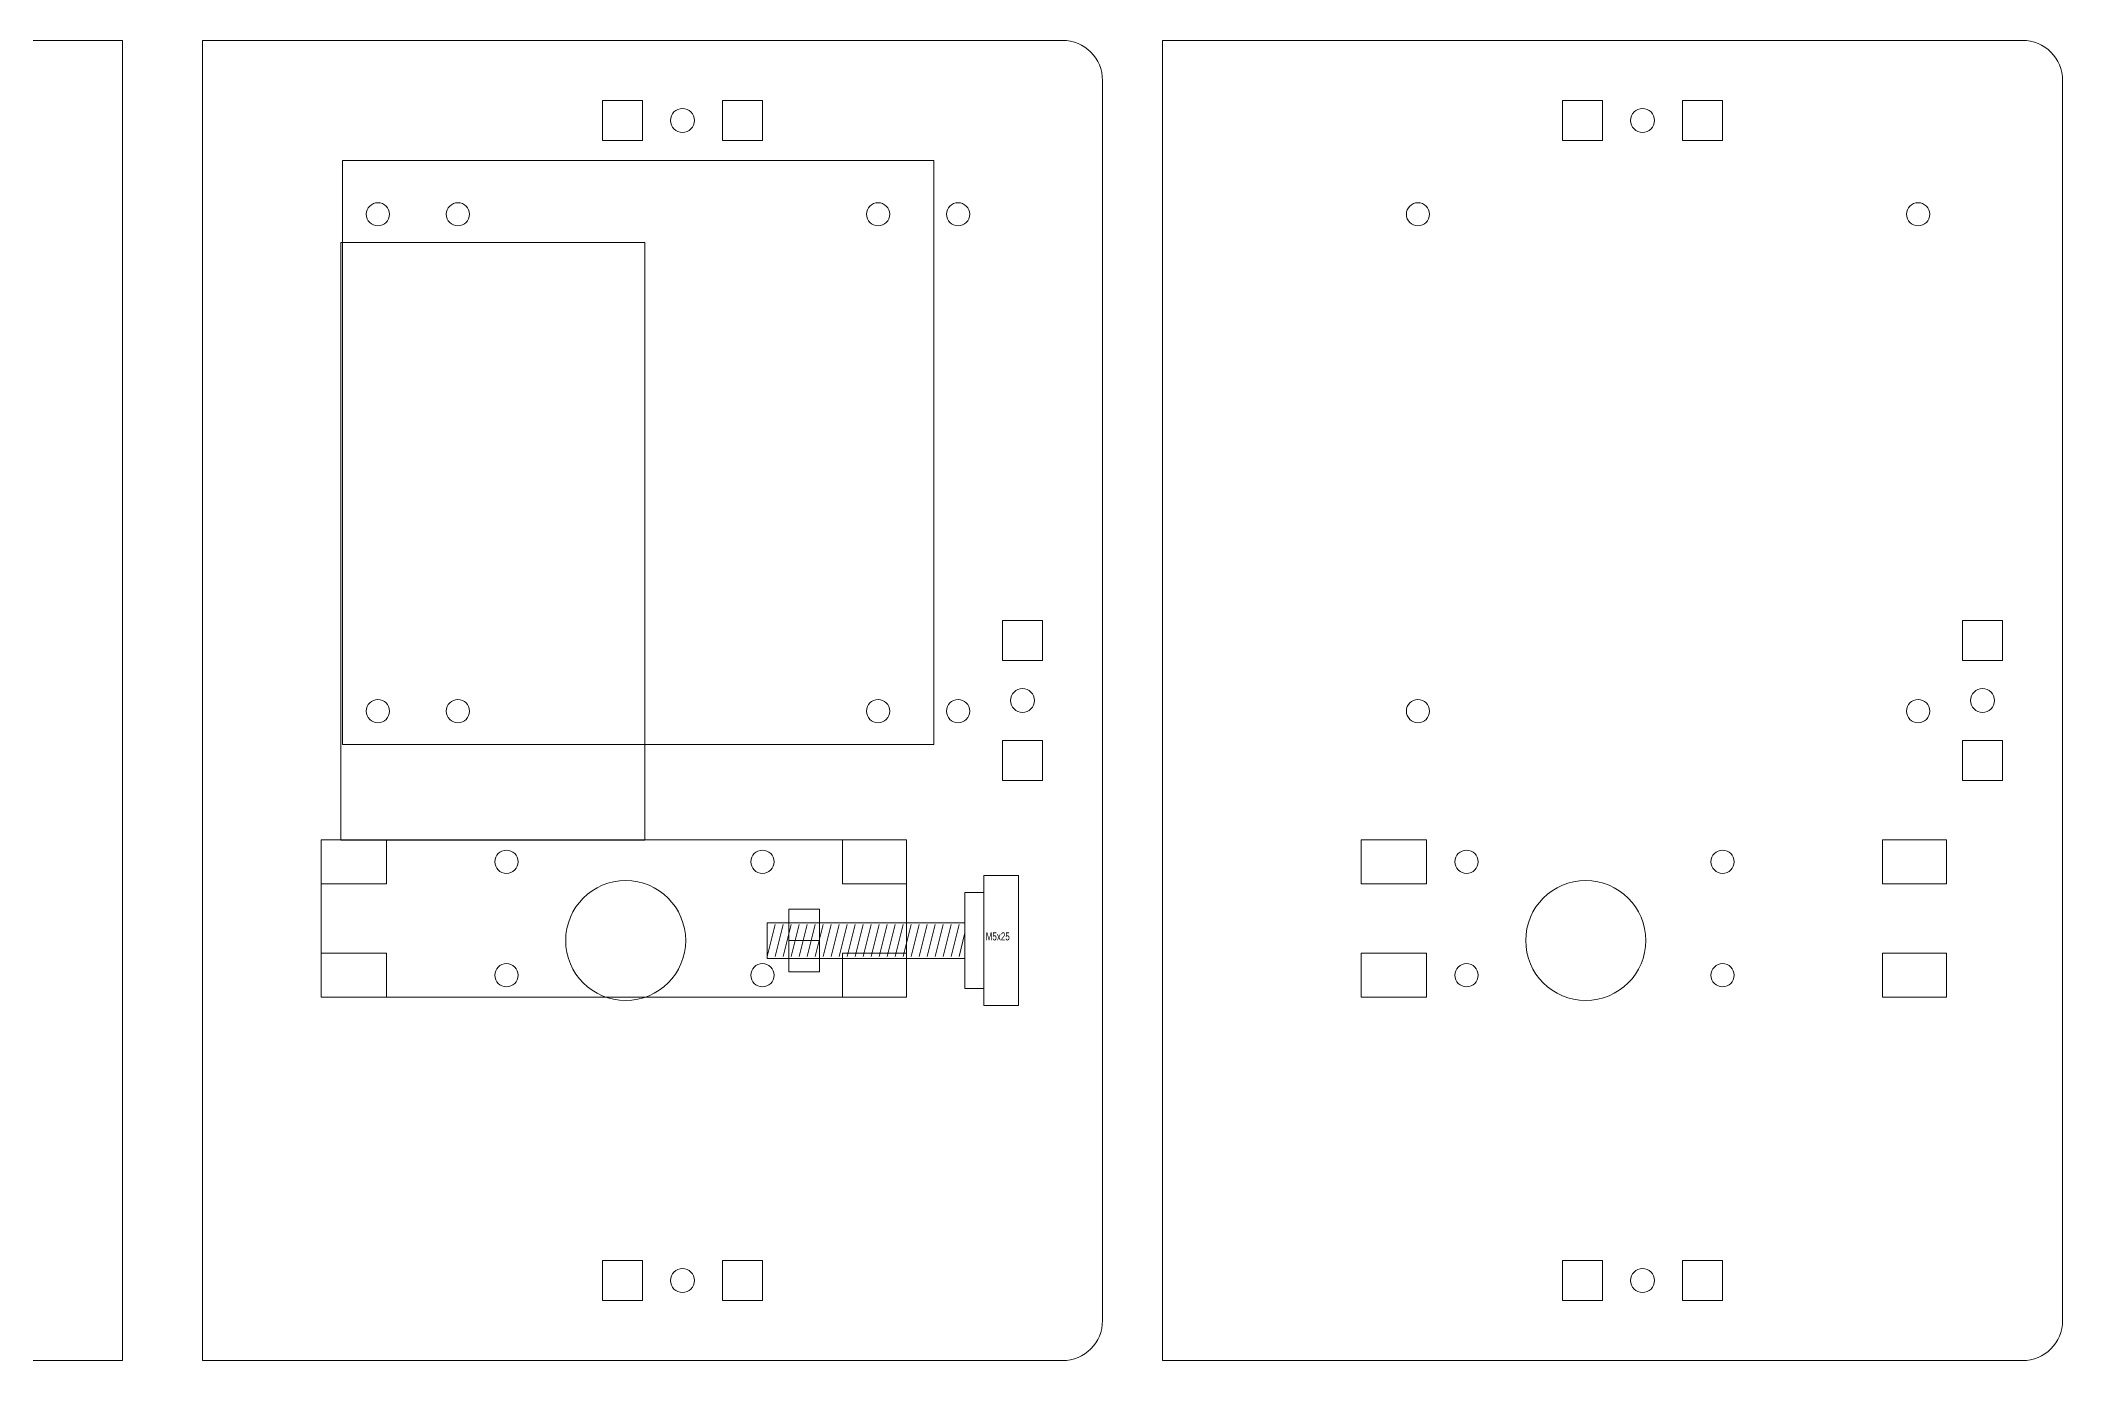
# Model space of a CAD drawing. Header units: millimetres. Extents: x -395 to 392, y -353 to 335.
# Drawn here: x 89.7 to 342.5, y 170 to 335 of the extents above; entities that cross this region are included whole.
import ezdxf

# ---------------------------------------------------------------- set-up
doc = ezdxf.new("R2010")
doc.units = ezdxf.units.MM
doc.linetypes.add('DASHED', pattern=[19.05, 12.7, -6.35])
doc.layers.get('0').update_dxf_attribs({"linetype": 'CONTINUOUS', "lineweight": 25, "true_color": 0x000000})
for name, color, linetype, lineweight, true_color in [('1 Body', 7, 'CONTINUOUS', 0, 0x000000), ('Drawings, Driver Mechanism', 2, 'CONTINUOUS', 0, 0xffff00), ('Drawings. Extruder Controller', 4, 'CONTINUOUS', 0, 0x00ffff)]:
    doc.layers.add(name, color=color, linetype=linetype, lineweight=lineweight, true_color=true_color)
doc.styles.get("Standard").update_dxf_attribs({"font": 'txt', "width": 0.75})

# ---------------------------------------------------------------- blocks, each defined once
blk = doc.blocks.new('holes-20')
for p, q in [((-5, 2.5), (-10, 2.5)), ((-10, 2.5), (-10, -2.5)), ((-5, 2.5), (-5, -2.5)), ((5, 2.5), (10, 2.5)), ((5, 2.5), (5, -2.5)), ((10, 2.5), (10, -2.5)), ((-5, -2.5), (-10, -2.5)), ((5, -2.5), (10, -2.5))]:
    blk.add_line(p, q)
blk.add_circle((0, 0), 1.5)

msp = doc.modelspace()

# ---------------------------------------------------------------- linework, layer by layer
at = {"layer": '1 Body'}
for p, q in [((-207.5, 335), (100, 335)), ((100, 335), (100, 170)), ((110, 335), (110, 170)), ((110, 335), (217.5, 335)), ((217.5, 335), (217.5, 335)), ((230, 335), (230, 170)), ((230, 335), (337.5, 335)), ((222.5, 330), (222.5, 175)), ((342.5, 330), (342.5, 175)), ((254.85, 235.09), (263, 235.09)), ((254.85, 229.59), (254.85, 235.09)), ((263, 235.09), (263, 229.59)), ((320, 229.59), (320, 235.09)), ((328, 235.09), (320, 235.09)), ((328, 235.09), (328, 229.59)), ((254.85, 229.59), (263, 229.59)), ((263, 229.59), (254.85, 229.59)), ((328, 229.59), (320, 229.59)), ((254.85, 215.41), (254.85, 220.91)), ((254.85, 220.91), (263, 220.91)), ((263, 215.41), (263, 220.91)), ((328, 220.91), (320, 220.91)), ((320, 220.91), (320, 215.41)), ((328, 215.41), (328, 220.91)), ((263, 215.41), (254.85, 215.41)), ((320, 215.41), (328, 215.41)), ((-207.5, 170), (100, 170)), ((110, 170), (217.5, 170)), ((230, 170), (337.5, 170))]:
    msp.add_line(p, q, dxfattribs=at)
for centre, radius in [((141.93, 313.27), 1.45), ((204.45, 313.27), 1.45), ((261.93, 313.27), 1.45), ((324.45, 313.27), 1.45), ((141.93, 251.17), 1.45), ((204.45, 251.17), 1.45), ((261.93, 251.17), 1.45), ((324.45, 251.17), 1.45), ((148, 232.34), 1.45), ((180, 232.34), 1.45), ((268, 232.34), 1.45), ((300, 232.34), 1.45), ((162.9, 222.5), 7.5), ((282.9, 222.5), 7.5), ((148, 218.16), 1.45), ((180, 218.16), 1.45), ((268, 218.16), 1.45), ((300, 218.16), 1.45)]:
    msp.add_circle(centre, radius, dxfattribs=at)
for centre, start, end in [((217.5, 330), 0, 90), ((337.5, 330), 0, 90), ((217.5, 175), 270, 0), ((337.5, 175), 270, 0)]:
    msp.add_arc(centre, 5, start, end, dxfattribs=at)
at = {"layer": 'Drawings, Driver Mechanism'}
for p, q in [((165.28, 309.74), (127.28, 309.74)), ((127.28, 309.74), (127.28, 235.04)), ((165.28, 235.04), (165.28, 309.74)), ((124.85, 235.09), (198, 235.09)), ((124.85, 235.09), (124.85, 215.41)), ((198, 235.09), (198, 215.41)), ((127.28, 235.04), (165.28, 235.04)), ((212, 230.62), (207.65, 230.62)), ((207.65, 228.5), (207.65, 230.62)), ((212, 214.38), (212, 230.62)), ((205.31, 228.5), (205.31, 216.5)), ((205.31, 228.5), (207.65, 228.5)), ((183.29, 226.41), (183.29, 218.58)), ((183.29, 226.41), (187.11, 226.41)), ((187.11, 226.41), (187.11, 218.58)), ((180.57, 220.27), (180.57, 224.73)), ((180.57, 224.73), (205.31, 224.73)), ((180.57, 220.5), (181.57, 224.5)), ((181.57, 220.5), (182.57, 224.5)), ((182.57, 220.5), (183.57, 224.5)), ((183.57, 220.5), (184.57, 224.5)), ((184.57, 220.5), (185.57, 224.5)), ((185.57, 220.5), (186.57, 224.5)), ((186.57, 220.5), (187.57, 224.5)), ((187.57, 224.5), (187.57, 224.5)), ((187.57, 220.5), (188.57, 224.5)), ((188.57, 220.5), (189.57, 224.5)), ((189.57, 220.5), (190.57, 224.5)), ((190.57, 220.5), (191.57, 224.5)), ((191.57, 220.5), (192.57, 224.5)), ((192.57, 220.5), (193.57, 224.5)), ((193.57, 220.5), (194.57, 224.5)), ((194.57, 220.5), (195.57, 224.5)), ((195.57, 220.5), (196.57, 224.5)), ((196.57, 220.5), (197.57, 224.5)), ((197.57, 220.5), (198.57, 224.5)), ((198.57, 220.5), (199.57, 224.5)), ((199.57, 220.5), (200.57, 224.5)), ((200.57, 220.5), (201.57, 224.5)), ((201.57, 220.5), (202.57, 224.5)), ((202.57, 220.5), (203.57, 224.5)), ((203.57, 220.5), (204.57, 224.5)), ((204.57, 220.5), (205.31, 223.46)), ((205.31, 220.27), (205.31, 224.73)), ((205.31, 220.27), (180.57, 220.27)), ((183.29, 218.58), (187.11, 218.58)), ((124.85, 215.41), (198, 215.41)), ((205.31, 216.5), (207.65, 216.5)), ((207.65, 214.38), (207.65, 216.5)), ((207.65, 214.38), (212, 214.38))]:
    msp.add_line(p, q, dxfattribs=at)
at = {"layer": 'Drawings, Driver Mechanism', "linetype": 'DASHED'}
for p, q in [((133, 235.09), (133, 229.59)), ((190, 229.59), (190, 235.09)), ((133, 229.59), (124.85, 229.59)), ((198, 229.59), (190, 229.59)), ((207.65, 216.5), (207.65, 228.5)), ((183.29, 222.5), (187.11, 222.5)), ((124.85, 220.91), (133, 220.91)), ((133, 215.41), (133, 220.91)), ((198, 220.91), (190, 220.91)), ((190, 220.91), (190, 215.41))]:
    msp.add_line(p, q, dxfattribs=at)
at = {"layer": 'Drawings. Extruder Controller'}
for p, q in [((127.49, 320), (201.4, 320)), ((127.49, 246.98), (127.49, 320)), ((201.4, 246.98), (201.4, 320)), ((201.4, 246.98), (127.49, 246.98))]:
    msp.add_line(p, q, dxfattribs=at)
for centre in [(131.93, 313.27), (194.45, 313.27), (131.93, 251.17), (194.45, 251.17)]:
    msp.add_circle(centre, 1.45, dxfattribs=at)

# ---------------------------------------------------------------- block references
at = {"layer": '1 Body', "yscale": -1}
for p, rotation in [((170, 325), 180), ((290, 325), 180), ((212.5, 252.5), 90.00000000000001), ((332.5, 252.5), 90.00000000000001), ((170, 180), 180), ((290, 180), 180)]:
    msp.add_blockref('holes-20', p, dxfattribs=dict(at, rotation=rotation))

# ---------------------------------------------------------------- texts
at = {"layer": 'Drawings, Driver Mechanism', "insert": (207.9, 222.5), "char_height": 1, "width": 100, "attachment_point": 7}
msp.add_mtext('M5x25', dxfattribs=at)

doc.saveas('drawing.dxf')
